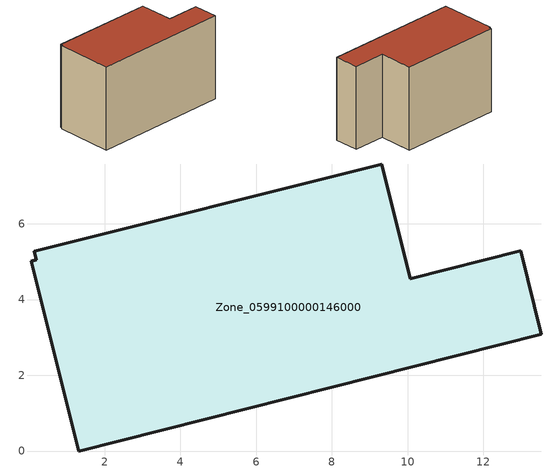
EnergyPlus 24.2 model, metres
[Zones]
Zone_0599100000146000
 floor ground (C_G): 0.06,5.01 0.2,5.05 0.14,5.28 9.31,7.58 10.07,4.55 12.98,5.29 13.53,3.09 1.31,0 z0
 wall outside (C_F): 13.53,3.09 12.98,5.29 10.07,4.55 9.31,7.58 0.14,5.28 0.2,5.05 0.06,5.01 1.31,0 13.53,3.09 z0:7.68
 roof outside (C_R): 0.2,5.05 0.06,5.01 1.31,0 13.53,3.09 12.98,5.29 10.07,4.55 9.31,7.58 0.14,5.28 z7.68
[BUILDING]
Pand.0599100000146000: North Axis=0; Terrain=City; Loads Convergence Tolerance Value=0.04; Temperature Convergence Tolerance Value=0.4; Solar Distribution=FullExterior; Maximum Number of Warmup Days=25; Minimum Number of Warmup Days=1
[Site:Location]
Rotterdam.The.Hague.AP_ZH_NLD Design_Conditions: Latitude=51.96; Longitude=4.45; Time Zone=1; Elevation=-4.5
[SITE:GROUNDTEMPERATURE:BUILDINGSURFACE]
18, 18, 18, 18, 18, 18, 18, 18, 18, 18, 18, 18
[MATERIAL] Thermal Absorptance=0.9; Solar Absorptance=0.7; Visible Absorptance=0.7
Name | Roughness | Thickness | Conductivity | Density | Specific Heat
G.TI.1975-1991 | MediumSmooth | 0.15 | 0.288461 | 540 | 1210
F.TI.1975-1991 | Rough | 0.3 | 0.230769 | 1920 | 840
R.TI.1975-1991 | MediumRough | 0.2 | 0.153846 | 1500 | 1000
[CONSTRUCTION]
C_G: G.TI.1975-1991
C_F: F.TI.1975-1991
C_R: R.TI.1975-1991
[ZONE]
Zone_0599100000146000: Type=1; Multiplier=1; Ceiling Height=Autocalculate; Volume=Autocalculate; Floor Area=autocalculate; Part of Total Floor Area=Yes
[ZONEINFILTRATION:DESIGNFLOWRATE]
Infil_Zone_0599100000146000: Zone or ZoneList or Space or SpaceList=Zone_0599100000146000; Schedule=AlwaysOn; Design Flow Rate Calculation Method=Flow/Area; Flow Rate per Floor Area=0.003; Constant Term Coefficient=1; Temperature Term Coefficient=0; Velocity Term Coefficient=0; Velocity Squared Term Coefficient=0
[HVACTEMPLATE:ZONE:IDEALLOADSAIRSYSTEM]
Zone_0599100000146000: Maximum Heating Supply Air Temperature=50; Minimum Cooling Supply Air Temperature=13; Maximum Heating Supply Air Humidity Ratio=0.0156; Minimum Cooling Supply Air Humidity Ratio=0.0077; Heating Limit=NoLimit; Cooling Limit=NoLimit; Dehumidification Control Type=ConstantSensibleHeatRatio; Cooling Sensible Heat Ratio=0.7; Dehumidification Setpoint=60; Humidification Control Type=None; Humidification Setpoint=30; Outdoor Air Method=None; Outdoor Air Flow Rate per Person=0.00944; Outdoor Air Flow Rate per Zone Floor Area=0; Outdoor Air Flow Rate per Zone=0; Demand Controlled Ventilation Type=None; Outdoor Air Economizer Type=NoEconomizer; Heat Recovery Type=None; Sensible Heat Recovery Effectiveness=0.7; Latent Heat Recovery Effectiveness=0.65
[ZONECONTROL:THERMOSTAT]
ThermostatControl_Zone_0599100000146000: Zone or ZoneList=Zone_0599100000146000; Control Type Schedule=DualSetpointControlType; Control 1=Thermostat_Zone_0599100000146000; Temperature Difference Between Cutout And Setpoint=0
[THERMOSTATSETPOINT:DUALSETPOINT]
Thermostat_Zone_0599100000146000: Heating Setpoint Temperature Schedule=HeatingSetpoint_Zone_0599100000146000; Cooling Setpoint Temperature Schedule=CoolingSetpoint_Zone_0599100000146000
[SCHEDULE:COMPACT]
HeatingSetpoint_Zone_0599100000146000: Through: 12/31, For: AllDays, Until: 24:00, 21
CoolingSetpoint_Zone_0599100000146000: Through: 12/31, For: AllDays, Until: 24:00, 24
DualSetpointControlType: Through: 12/31, For: AllDays, Until: 24:00, 4
AlwaysOn: Through: 12/31, For: AllDays, Until: 24:00, 1
